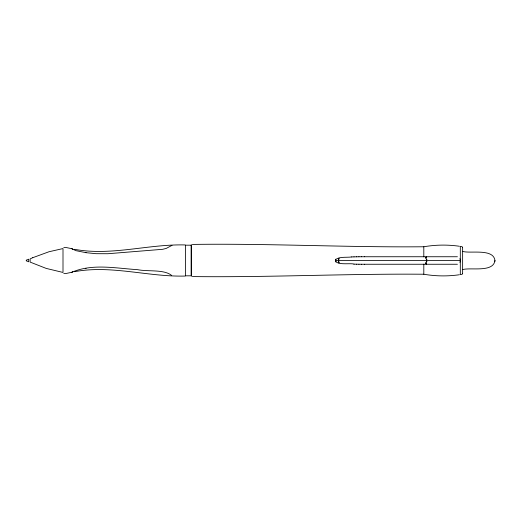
<?xml version="1.0" encoding="UTF-8"?>
<svg xmlns="http://www.w3.org/2000/svg" width="521" height="521" viewBox="0 0 521 521"><rect width="100%" height="100%" fill="white"/><g stroke="black" fill="none" stroke-linecap="round" stroke-linejoin="round"><path stroke-width="0.78" d="M462.628 247.638L462.199 246.746L460.31 246.4L460.31 274.6L462.199 274.254L462.628 273.362M338.722 259.959L338.969 258.116L338.657 258.82A4.083 1.146 -76.1 0 1 338.63 260.5A4.083 1.146 76.1 0 1 338.657 262.18L339.093 262.428L338.63 262.356L338.91 262.994L338.722 261.067M462.635 269.585C470.613 267.214 493.387 272.796 494.95 260.5C493.387 248.204 470.613 253.786 462.635 251.415M494.904 261.386L494.95 260.5M335.348 259.732C339.646 256.306 346.537 257.739 351.786 256.931M63.783 273.453L66.356 273.434L71.911 272.236M426.419 256.742L426.171 257.211L426.302 256.742M335.752 259.165C333.935 266.068 350.594 262.74 354.039 264.134M171.67 245.547L171.989 245.358L166.251 248.406L162.689 249.299L107.873 253.727L96.007 253.688L86.089 252.685L75.981 250.679L71.911 248.764M71.905 272.288L72.23 272.04A5.19 1.127 -12.9 0 1 72.849 271.682M72.152 272.138C92.562 263.365 116.229 268.354 137.616 269.67C147.769 271.786 164.043 269.149 171.67 275.453M63.783 247.547L66.356 247.566L71.905 248.712M26.291 260.207L28.707 259.204L28.707 261.796L26.291 260.793M74.549 271.688C111.318 264.766 148.264 277.061 185.202 276.052M192.34 244.421C269.422 243.359 346.667 247.482 423.807 246.765C435.556 244.74 447.617 244.57 459.418 246.257M459.418 274.743C447.617 276.43 435.556 276.26 423.807 274.235C346.667 273.584 269.422 277.478 192.34 276.579M85.626 268.4L86.089 268.315M351.695 256.931L354.039 256.866M353.941 256.866L356.429 256.814M185.202 244.948C148.264 243.939 111.318 256.234 74.549 249.312M356.344 256.814L358.976 256.775M358.884 256.775L361.659 256.749M361.574 256.749L364.492 256.742M364.413 256.742L457.412 256.742M335.348 260.5L460.31 260.5M364.413 264.258L457.412 264.258M361.574 264.251L364.492 264.258M358.884 264.225L361.659 264.251M356.344 264.186L358.976 264.225M353.941 264.134L356.429 264.186M85.626 252.6L86.089 252.685M336.006 262.096L335.348 261.268M72.152 248.862L72.23 248.934A5.19 1.127 12.9 0 0 72.849 249.318M426.419 264.258L426.171 263.789L426.302 264.258M462.628 247.462L462.628 273.538M423.807 246.765L423.807 256.84M423.807 264.16L423.807 274.235M191.422 244.759L191.422 276.241M26.291 260.213L26.291 260.787M460.108 261.588A5.08 5.08 0 0 1 459.848 262.278M459.848 258.722A5.08 5.08 0 0 1 460.108 259.412M32.751 257.693L30.133 258.898L30.133 262.102L46.213 268.413L63.002 272.444L63.002 248.556L48.967 251.76L32.751 257.693M426.666 260.871L426.302 260.936L426.666 260.871M426.888 261.242L426.302 261.347L426.888 261.242M426.302 262.845L425.703 262.942L426.302 262.845M426.302 263.177L425.872 263.242L426.302 263.177M191.129 245.183L185.411 245.183L185.411 275.817L191.129 275.817L191.129 245.183M426.302 257.758L425.872 257.758L426.302 257.758M426.302 258.058L425.703 258.058L426.302 258.058M426.888 259.758L426.302 259.653L426.888 259.758M426.666 260.129L426.302 260.129L426.666 260.129"/></g></svg>
